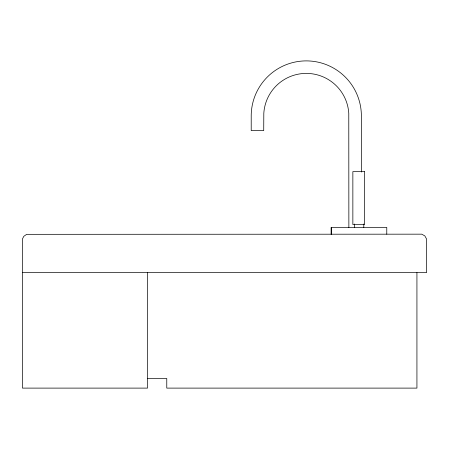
<?xml version="1.0" encoding="UTF-8"?>
<svg xmlns="http://www.w3.org/2000/svg" width="449" height="449" viewBox="0 0 449 449"><rect width="100%" height="100%" fill="white"/><g stroke="black" fill="none" stroke-linecap="round" stroke-linejoin="round"><path stroke-width="0.67" d="M22.45 272.655L426.55 272.655L426.55 238.98L424.827 235.893L421.74 234.17L26.687 234.333L23.775 236.337L22.45 238.98L22.45 388.11L147.53 388.11L147.53 272.655M147.53 378.49L166.77 378.49L166.77 388.11L416.93 388.11L416.93 272.655M386.774 234.17L386.774 227.435L331.115 227.435L331.115 234.17M363.797 223.995L363.797 227.435M361.378 172.051L361.378 115.971A55.081 55.081 0 0 0 306.297 60.89A55.081 55.081 0 0 0 251.21 115.971L251.21 130.597L263.72 130.597L263.81 113.3A42.565 42.565 0 0 1 306.297 73.4A42.565 42.565 0 0 1 348.778 113.3L348.867 227.435M354.603 223.995L354.603 227.435M331.626 227.435L331.626 234.17M364.532 171.63L352.858 171.63L352.858 224.545L364.532 224.545L364.532 171.63"/></g></svg>
